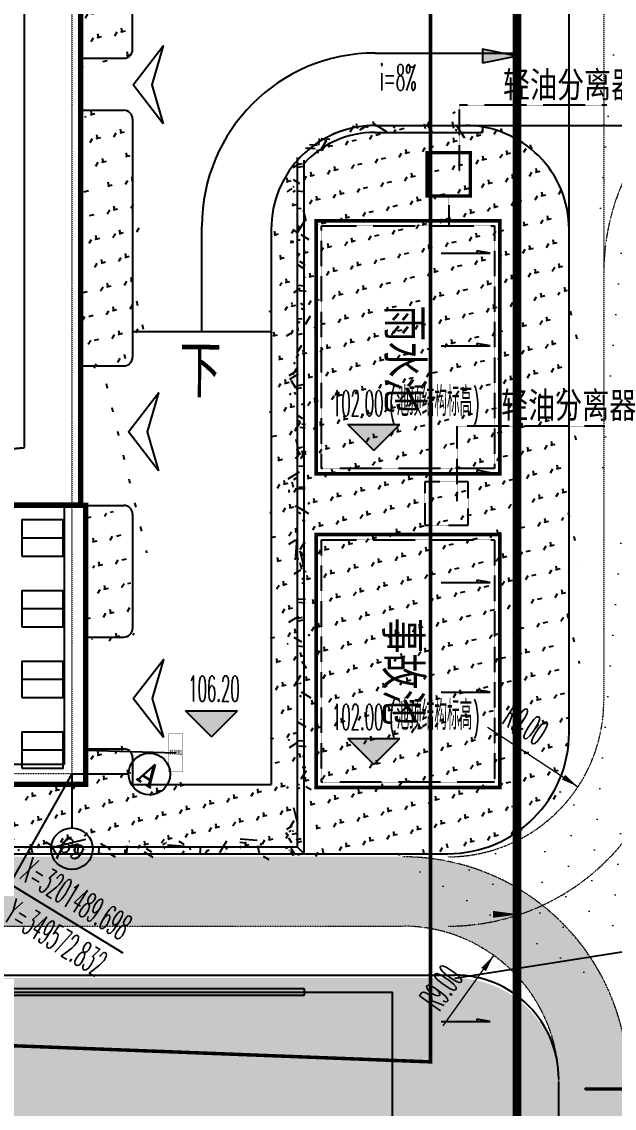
# Model space of a CAD drawing. Header units: metres. Extents: x -330863 to 383137, y -246038 to 314990.
# Drawn here: x 61404 to 95606, y -164537 to -101843 of the extents above; entities that cross this region are included whole.
import ezdxf
from ezdxf.enums import TextEntityAlignment as Align

# ---------------------------------------------------------------- set-up
doc = ezdxf.new("R2010")
doc.units = ezdxf.units.M
for name, pattern in [('CONTINOUS', [0]), ('DASH', [0.35, 0.25, -0.1]), ('DASHED', [1.524, 1.27, -0.254]), ('DOTE', [2.4200000000000004, 2, -0.2, 0.02, -0.2]), ('HIDDEN', [0.375, 0.25, -0.125]), ('X2', [10, 8, -2])]:
    doc.linetypes.add(name, pattern=pattern)
for name, color, linetype in [('-GRASS', 114, 'Continuous'), ('-其他', 7, 'Continuous'), ('-建筑轮廓线', 7, 'Continuous'), ('-总图道路', 7, 'Continuous'), ('-文字', 7, 'Continuous'), ('A-DIM_ELEV', 7, 'Continuous'), ('A-fence', 6, 'Continuous'), ('A-landscape', 41, 'Continuous'), ('A-PUB_TEXT', 7, 'Continuous'), ('AXIS', 7, 'Continuous'), ('AXIS_TEXT', 7, 'Continuous'), ('DIM_COOR', 7, 'Continuous'), ('DIM_SYMB', 7, 'Continuous'), ('GREEN', 85, 'Continuous'), ('MAP', 251, 'Continuous'), ('PUB_TEXT', 7, 'Continuous'), ('S_其它', 7, 'Continuous'), ('S市政接口', 7, 'Continuous'), ('农转用2000坐标', 6, 'Continuous'), ('单元区域外轮廓', 7, 'ByLayer'), ('屋脊线', 7, 'ByLayer'), ('并网柜', 7, 'ByLayer'), ('电缆通道', 7, 'ByLayer'), ('组件', 7, 'ByLayer'), ('阴影', 8, 'DASHED')]:
    doc.layers.add(name, color=color, linetype=linetype)
for name, color, linetype, lineweight in [('DOTE', 7, 'DOTE', 0), ('SiteLine', 1, 'Continuous', 0), ('X消防车道', 6, 'HIDDEN', 18)]:
    doc.layers.add(name, color=color, linetype=linetype, lineweight=lineweight)
doc.styles.add('_HZTXT', font='simplex.shx', dxfattribs={"width": 0.8, "bigfont": 'hztxt.shx'})
doc.styles.add('_TCH_AXIS', font='complex.shx', dxfattribs={"bigfont": 'gbcbig.shx'})
doc.styles.add('_TCH_DIM', font='SIMPLEX.shx', dxfattribs={"width": 0.6, "bigfont": 'GBCBIG.shx'})
doc.styles.add('Albedo', font='gbenor', dxfattribs={"bigfont": 'gbcbig'})
doc.linetypes.add('FENCELINE2', pattern='A,0.25,-0.1,[132,ltypeshp.shx,S=0.1,R=0,X=-0.1,Y=0],-0.1,1', length=1.45)
pattern_1 = [(58.51223735804372, (-1970228605.701966, -2547630754.377607), (-329.7068443729259, 1372.036813148465), [264.5806599999998, -1731.010149999995]), (13.51223735804375, (-1970228605.701966, -2547630754.377607), (-329.7070690958618, 1372.037748306913), [264.5806599999999, -1146.516149999998]), (103.5122373580437, (-1970228605.701966, -2547630754.377607), (-1372.037748306913, -329.7070690958618), [264.5806599999999, -1146.516149999998])]
pattern_2 = [(58.51216201923266, (-1970228605.701966, -2547630934.377606), (-329.7050402672918, 1372.037246682207), [264.5806600000001, -1731.010149999999]), (13.51216201923265, (-1970228605.701966, -2547630934.377606), (-329.7052649889981, 1372.038181840949), [264.58066, -1146.516149999998]), (103.5121620192325, (-1970228605.701966, -2547630934.377606), (-1372.038181840949, -329.7052649889981), [264.5806599999999, -1146.516149999997])]
pattern_3 = [(328.5121620192327, (-1970228605.701966, -2547630934.377606), (1506.050284478311, 939.1527315207007), [0, -1587.499999999999])]
pattern_4 = [(328.5122373580438, (-1970227838.225398, -2547631224.462406), (6187.806834028878, 1486.958837609646), [1349.999999999995, -3149.999999999999]), (328.5122373580438, (-1970225300.753297, -2547632250.978522), (6187.806834028878, 1486.958837609646), [1124.999999999998, -3374.999999999996]), (328.5122373580438, (-1970225375.101238, -2547631941.588179), (6187.806834028878, 1486.958837609646), [899.9999999999992, -3599.999999999995]), (328.5122373580438, (-1970225938.71009, -2547630277.115271), (6187.806834028878, 1486.958837609646), [674.9999999999995, -674.9999999999995, 899.9999999999992, -2249.999999999996]), (328.5122373580438, (-1970225821.188889, -2547630085.246129), (6187.806834028878, 1486.958837609646), [899.9999999999992, -224.9999999999999, 1124.999999999998, -2249.999999999996]), (328.5122373580438, (-1970227077.926365, -2547628260.078763), (6187.806834028878, 1486.958837609646), [1124.999999999998, -3374.999999999996]), (328.5122373580438, (-1970223314.891473, -2547630301.11242), (6187.806834028878, 1486.958837609646), [1124.999999999998, -3374.999999999996]), (58.51223735804372, (-1970228135.617166, -2547629986.901039), (-1486.958837609646, 6187.806834028878), [674.9999999999994, -3824.999999999996]), (58.51223735804372, (-1970225797.191742, -2547627461.427512), (-1486.958837609646, 6187.806834028878), [450, -4049.999999999996]), (58.51223735804372, (-1970227838.225398, -2547631224.462406), (-1486.958837609646, 6187.806834028878), [674.9999999999994, -3824.999999999996]), (58.51223735804372, (-1970225339.105517, -2547628005.860254), (-1486.958837609646, 6187.806834028878), [224.9999999999999, -4274.999999999994]), (58.51223735804372, (-1970226087.405974, -2547629658.334587), (-1486.958837609646, 6187.806834028878), [674.9999999999994, -3824.999999999996]), (58.51223735804372, (-1970226526.31609, -2547631236.46098), (-1486.958837609646, 6187.806834028878), [1124.999999999997, -3374.999999999995]), (58.51223735804372, (-1970224497.281007, -2547628785.335394), (-1486.958837609646, 6187.806834028878), [674.9999999999994, -3824.999999999996]), (58.51223735804372, (-1970225053.712323, -2547630555.330929), (-1486.958837609646, 6187.806834028878), [899.9999999999991, -3599.999999999995]), (58.51223735804372, (-1970224861.84318, -2547630672.852128), (-1486.958837609646, 6187.806834028878), [899.9999999999991, -3599.999999999995]), (58.51223735804372, (-1970225535.795697, -2547632634.716805), (-1486.958837609646, 6187.806834028878), [450, -4049.999999999996]), (58.51223735804372, (-1970224607.624672, -2547632411.67298), (-1486.958837609646, 6187.806834028878), [1124.999999999997, -3374.999999999995]), (13.51223735804375, (-1970227986.921282, -2547630605.681722), (2350.423994265529, 3837.382829380015), [1909.187999999995, -4454.772899999999]), (13.51223735804375, (-1970227485.661798, -2547630648.854981), (2350.423994265529, 3837.382829380015), [954.5939999999998, -5409.366899999998]), (13.51223735804375, (-1970224466.106323, -2547629595.98522), (2350.423994265529, 3837.382829380015), [1272.792149999999, -5091.168599999996]), (13.51223735804375, (-1970224348.585123, -2547629404.116078), (2350.423994265529, 3837.382829380015), [954.5939999999998, -5409.366899999998]), (103.5122373580437, (-1970225926.711516, -2547628965.205963), (-3837.382829380015, 2350.423994265529), [318.1994999999999, -6045.761399999998]), (103.5122373580437, (-1970227986.921282, -2547630605.681722), (-3837.382829380015, 2350.423994265529), [636.3944999999999, -5727.566399999997]), (103.5122373580437, (-1970226130.579231, -2547630159.594071), (-3837.382829380015, 2350.423994265529), [636.3944999999999, -5727.566399999997]), (103.5122373580437, (-1970224583.627523, -2547629787.854362), (-3837.382829380015, 2350.423994265529), [636.3944999999999, -5727.566399999997]), (103.5122373580437, (-1970222962.327873, -2547629725.504994), (-3837.382829380015, 2350.423994265529), [954.5939999999998, -5409.366899999998]), (103.5122373580437, (-1970223079.849072, -2547629917.374136), (-3837.382829380015, 2350.423994265529), [636.3944999999999, -5727.566399999997]), (103.5122373580437, (-1970223036.675815, -2547629416.114653), (-3837.382829380015, 2350.423994265529), [636.3944999999999, -5727.566399999997]), (103.5122373580437, (-1970226303.272264, -2547632164.632005), (-3837.382829380015, 2350.423994265529), [954.5939999999998, -5409.366899999998]), (355.0772885580437, (-1970223741.803014, -2547630567.329502), (3837.382818168541, -2350.42398528727), [503.0999999999999, -9559.205699999997]), (355.0772885580437, (-1970225288.754722, -2547630939.069212), (3837.382818168541, -2350.42398528727), [503.0999999999999, -9559.205699999997]), (355.0772885580437, (-1970225926.711516, -2547628965.205963), (3837.382818168541, -2350.42398528727), [1006.199999999997, -9056.105699999998]), (355.0772885580437, (-1970225147.236374, -2547628123.381453), (3837.382818168541, -2350.42398528727), [1006.199999999997, -9056.105699999998]), (355.0772885580437, (-1970225734.842374, -2547629082.727163), (3837.382818168541, -2350.42398528727), [1006.199999999997, -9056.105699999998]), (355.0772885580437, (-1970222962.327873, -2547629725.504994), (3837.382818168541, -2350.42398528727), [1006.199999999997, -9056.105699999998]), (355.0772885580437, (-1970227783.053566, -2547629411.293614), (3837.382818168541, -2350.42398528727), [1509.344999999999, -8552.9607]), (355.0772885580437, (-1970227665.532366, -2547629219.424472), (3837.382818168541, -2350.42398528727), [1509.344999999999, -8552.9607]), (355.0772885580437, (-1970226725.362767, -2547627684.471338), (3837.382818168541, -2350.42398528727), [1509.344999999999, -8552.9607]), (31.94718617804375, (-1970224924.192549, -2547629051.552479), (2351.338415779578, 3837.953054879803), [503.0999999999996, -9559.199999999992]), (31.94718617804375, (-1970223314.891473, -2547630301.11242), (2351.338415779578, 3837.953054879803), [503.0999999999996, -6036.599999999995, 1006.199999999996, -2515.499999999997]), (31.94718617804375, (-1970223933.672156, -2547630449.808303), (2350.423982255934, 3837.382824745177), [1006.199999999996, -9056.105699999995]), (31.94718617804375, (-1970226001.059457, -2547628655.81562), (2350.423982255934, 3837.382824745177), [1006.199999999996, -9056.105699999995]), (31.94718617804375, (-1970226192.928599, -2547628538.29442), (2350.423982255934, 3837.382824745177), [1006.199999999996, -9056.105699999995]), (31.94718617804375, (-1970224614.802207, -2547628977.204537), (2350.423982255934, 3837.382824745177), [1509.344999999998, -8552.960699999992]), (85.07728855804373, (-1970226161.753916, -2547629348.944246), (2350.423985287269, 3837.382818168541), [503.0999999999998, -9559.205699999997]), (85.07728855804373, (-1970223902.497472, -2547631260.458129), (2350.423985287269, 3837.382818168541), [503.0999999999998, -9559.205699999997]), (85.07728855804373, (-1970225375.101238, -2547631941.588179), (2350.423985287269, 3837.382818168541), [1006.199999999997, -9056.105699999996]), (85.07728855804373, (-1970225449.449179, -2547631632.197837), (2350.423985287269, 3837.382818168541), [1006.199999999997, -9056.105699999996]), (85.07728855804373, (-1970223420.414098, -2547629181.072252), (2350.423985287269, 3837.382818168541), [1006.199999999997, -9056.105699999996]), (85.07728855804373, (-1970227665.532366, -2547629219.424472), (2350.423985287269, 3837.382818168541), [1006.199999999997, -9056.105699999996]), (85.07728855804373, (-1970226687.010548, -2547631929.589606), (2350.423985287269, 3837.382818168541), [1509.344999999996, -8552.960699999998]), (121.9471861780437, (-1970223933.672156, -2547630449.808303), (-3837.382824745177, 2350.423982255937), [1006.199999999997, -9056.105699999998]), (121.9471861780437, (-1970223859.324214, -2547630759.198645), (-3837.382824745177, 2350.423982255937), [1006.199999999997, -9056.105699999998]), (121.9471861780437, (-1970227912.57334, -2547630915.072064), (-3837.382824745177, 2350.423982255937), [503.0999999999998, -9559.205699999997]), (121.9471861780437, (-1970225821.188889, -2547630085.246129), (-3837.382824745177, 2350.423982255937), [503.0999999999998, -9559.205699999997]), (121.9471861780437, (-1970224348.585123, -2547629404.116078), (-3837.382824745177, 2350.423982255937), [503.0999999999998, -9559.205699999997])]

# ---------------------------------------------------------------- blocks, each defined once
blk = doc.blocks.new('*U0')
at = {"layer": '单元区域外轮廓', "color": 2}
for points in [[(-82799.9985204637, -129651.2471556664, 10100), (65100.00312753022, -129651.2471556664, 10100), (65100.00312753022, -145848.7498986721, 10100), (-82799.9985204637, -145848.7498986721, 10100)], [(-82799.9985204637, -129651.2471556664, 10700), (65100.00312753022, -129651.2471556664, 10700), (65100.00312753022, -145848.7498986721, 10700), (-82799.9985204637, -145848.7498986721, 10700)]]:
    blk.add_polyline3d(points, close=True, dxfattribs=at)
at = {"flags": 1}
for tag in ['ground_elevation', 'unit_id', 'unit_name', 'parapet_height', 'is_enable_parapet']:
    blk.add_attdef(tag, (0, 0), '', height=2.5, dxfattribs=at)
blk = doc.blocks.new('*U5')
at = {"layer": '单元区域外轮廓', "color": 2}
for points in [[(-88499.99999806286, 145848.7498998642, 10100), (88500.00000193714, 145848.7498962879, 10100), (88499.99999828637, -93851.25008583067, 10100), (64899.99999828637, -93851.25008583067, 10100), (64900.60513652861, -129651.2534892559, 10100), (-82500.00165008008, -129651.2389415502, 10100), (-82500.00164881349, -112951.2501013279, 10100), (-88500.00000186266, -112951.2501013279, 10100), (-88499.99999806286, 145848.7498998642, 10100)], [(-88499.99999806286, 145848.7498998642, 10600), (88500.00000193714, 145848.7498962879, 10600), (88499.99999828637, -93851.25008583067, 10600), (64899.99999828637, -93851.25008583067, 10600), (64900.60513652861, -129651.2534892559, 10600), (-82500.00165008008, -129651.2389415502, 10600), (-82500.00164881349, -112951.2501013279, 10600), (-88500.00000186266, -112951.2501013279, 10600), (-88499.99999806286, 145848.7498998642, 10600)]]:
    blk.add_polyline3d(points, close=True, dxfattribs=at)
at = {"flags": 1}
for tag in ['ground_elevation', 'unit_id', 'unit_name', 'parapet_height', 'is_enable_parapet']:
    blk.add_attdef(tag, (0, 0), '', height=2.5, dxfattribs=at)
blk = doc.blocks.new('*U6')
at = {"layer": '屋脊线', "color": 30}
for p, q in [((64900.60513652861, -129651.2534892559, 8900.180561333003), (64899.99999828637, -93851.25008583067, 8900)), ((41004.48789536953, -129651.2511312961, 10100), (64900.60513652861, -129651.2534892559, 8900.180561333003))]:
    blk.add_line(p, q, dxfattribs=at)
at = {"flags": 1}
for tag in ['unit_id', 'unit_name']:
    blk.add_attdef(tag, (0, 0), '', height=2.5, dxfattribs=at)
blk = doc.blocks.new('*U360', base_point=(40, 110))
at = {"layer": '并网柜', "const_width": 2.5}
blk.add_lwpolyline([(0, 0), (80, 0), (80, 220), (0, 220)], close=True, dxfattribs=at)
at = {"style": 'Albedo'}
blk.add_text('并网柜', height=25, dxfattribs=at).set_placement((40, 110), align=Align.MIDDLE_CENTER)
blk = doc.blocks.new('*U1')
at = {"color": 0}
blk.add_polyline3d([(0, 0, 0), (238.4, 0, 0), (238.4, 102.9903112381355, 37.48540770849329), (0, 102.9903112381355, 37.48540770849329)], close=True, dxfattribs=at)
at = {"flags": 1}
for tag in ['voco', 'vmpo', 'mounting-hole-spacing1', 'mounting-hole-spacing2', 'module-material', 'theme', 'silicon-material', 'userid', 'company-name', 'note', 'name', 'panel-width', 'panel-height', 'panel-length', 'pmax', 'id', 'impo', 'isco']:
    blk.add_attdef(tag, (0, 0), '', height=2.5, dxfattribs=at)
blk = doc.blocks.new('A$C163D69A9')
at = {"layer": 'S市政接口', "linetype": 'DASH', "ltscale": 0.005}
for p, q in [((230.3606244773837, 99.77867835341021), (223.1092130519682, 95.337124700658)), ((225.1231987383799, 92.04903230024502), (223.1092130518518, 95.337124700658)), ((239.9285232466645, 83.92764610610901), (232.6683900345815, 79.48075028089806)), ((234.9323519764002, 75.7845392776653), (232.6683900345233, 79.48075028089806))]:
    blk.add_line(p, q, dxfattribs=at)
at = {"layer": 'S市政接口', "linetype": 'DASH', "ltscale": 0.005, "const_width": 0.2}
blk.add_lwpolyline([(226.3767322268104, 91.20258273091171), (225.07094328932, 93.33446341473608), (222.939060677425, 92.02866645390169), (224.2448465682683, 89.8967907447368), (226.3767322275089, 91.20258272998034)], dxfattribs=at)
for points in [[(228.3180407715845, 90.70828605117276), (228.5738660882344, 90.86498132068665), (236.1997025421588, 78.41481592459604), (227.1605413642246, 72.87824973184615), (219.5347049097181, 85.3284151274711)], [(237.7719886989216, 75.27349196001887), (238.0278140155133, 75.43018722953275), (245.6536504694377, 62.98002183344214), (236.6144892915035, 57.44345564069225), (228.988652836997, 69.89362103585154)]]:
    blk.add_lwpolyline(points, close=True, dxfattribs=at)
at = {"layer": 'S市政接口', "linetype": 'DASH', "ltscale": 0.005}
for points in [[(228.4747360414476, 90.45246073463932), (235.7871819561115, 78.51394597161561), (227.2596714109532, 73.29077031789346), (219.9472254957071, 85.22928508045152)], [(237.9286839687265, 75.01766664348544), (245.2411298833904, 63.07915188046172), (236.7136193382321, 57.85597622673957), (229.4011734229862, 69.79449098929761)]]:
    blk.add_lwpolyline(points, close=True, dxfattribs=at)
for points in [[(225.3107893979176, 90.54968673735857), (226.2172686514095, 89.06974198622629)], [(236.1858854647726, 74.93808970786631), (234.8800965273404, 77.06997039169073), (232.7482139154454, 75.76417343085632), (234.0539998062886, 73.63229772169144), (236.1858854655293, 74.93808970693499)]]:
    blk.add_lwpolyline(points, dxfattribs=at)
at = {"layer": 'S市政接口', "width": 0.8}
for p in [(227.9354003690532, 99.72710438305513), (237.5041268583154, 83.8997000819072)]:
    blk.add_text('轻油分离器', height=1.5, rotation=31.48783799715286, dxfattribs=at).set_placement(p, align=Align.MIDDLE)
for s, p in [('雨水池', (225.6206797787454, 83.33891512826084, -3.445151650393928)), ('事故池', (234.9291134765954, 67.91865946119651, -3.445151650393928))]:
    blk.add_text(s, height=2, rotation=301.487837993977, dxfattribs=at).set_placement(p)
at = {"layer": 'S市政接口', "linetype": 'DASH', "ltscale": 0.005, "flags": 1}
for tag, p in [('UNIT', (-40.65508795378264, 255.7747606793419)), ('SPEC', (-40.65493125846842, 255.7745048538782)), ('WHAT', (-40.65477456321239, 255.7742490284145))]:
    blk.add_attdef(tag, p, '', height=0.0003, rotation=31.48782742150578, dxfattribs=at)

msp = doc.modelspace()

# ---------------------------------------------------------------- hatches: boundary and pattern name
at = {"layer": '-GRASS'}
h = msp.add_hatch(dxfattribs=at)
h.set_pattern_fill('GRASS', color=256, scale=500, angle=-31.48783798076735)
h.set_pattern_definition(pattern_2)
h.paths.add_polyline_path([(67800.00147962943, -130428.7499024719, 0.4142135624054597), (67300.0014794548, -129928.7499024719), (65100.00147955958, -129928.7499024719), (65100.00147955958, -137528.7189859152), (67300.00147933837, -137528.7189859152, 0.414213562377406), (67800.00147933839, -137028.7189863808)])
h.paths.add_polyline_path([(64800.00147986226, -121878.7499059178), (67300.00148003688, -121878.7499040551, 0.4142215948885977), (67800.00147962943, -121378.7361889332), (67800.00147974584, -107628.5467844642, 0.4142066711961374), (67300.00147962943, -107128.558548931), (64800.0014801533, -107128.5585507937)])
h.paths.add_polyline_path([(71500.00148016494, -99828.74986931682, 0.4142215950678219), (72000.00148016494, -99328.73615652321), (72000.00148045598, -94028.74988393858), (64800.00148032791, -94028.74988393858), (64800.0014801533, -104128.5585512593), (67300.0014801533, -104128.558548931, 0.414221594780961), (67800.00147997867, -103628.5448356718), (67800.00148003688, -99828.74986931682)])
h.paths.add_polyline_path([(77250.00148028135, -99328.76358117908, 0.4142055296727235), (77750.00147981569, -99828.74986931682), (80550.00147997867, -99828.74986931682, 0.414221595197401), (81050.00148003687, -99328.73615652321), (81050.00147986226, -94028.74988393858), (77250.00148004852, -94028.74988393858)])
h = msp.add_hatch(dxfattribs=at)
h.set_pattern_fill('GRASS', color=256, scale=500, angle=-31.48783798076735)
h.set_pattern_definition(pattern_2)
edge = h.paths.add_edge_path()
edge.add_arc((86400.0014793151, -163028.749903962), 6000.000000465661, 58.51216202256773, 89.99999999913194)
edge.add_line((86400.0014793151, -157028.749903962), (84999.98988135718, -157028.749903962))
edge.add_line((84999.98988135718, -157028.749903962), (84999.9954721448, -161859.3995187618))
edge.add_line((84999.99547226122, -161859.3995187618), (82800.00147962943, -161774.379962422))
edge.add_line((82800.00147933837, -161774.379962422), (82800.00147893094, -166428.7499057315))
edge.add_line((82800.00147893094, -166428.7499057315), (90000.00076054363, -166428.7499089911))
edge.add_line((90000.00076054363, -166428.7499089911), (89533.90687122243, -157912.2435756214))
edge = h.paths.add_edge_path()
edge.add_arc((86400.00147751067, -163028.7499044277), 6000.000001762388, 1.17934904e-08, 58.51216201145086)
edge.add_line((89533.90687122243, -157912.2435756214), (90000.00076054363, -166428.7499089911))
edge.add_line((90000.00076054363, -166428.7499089911), (92400.00147925688, -166428.7499089911))
edge.add_line((92400.00147925688, -166428.7499089911), (92400.00147925688, -163028.749902565))
h.paths.add_polyline_path([(82800.00147933837, -161774.379962422), (82800.00147974584, -157828.7498306669), (77700.0014803512, -157828.7498306669), (77700.00147994375, -158028.7498308532), (-14123.1565820612, -158028.7498308532)], flags=17)
h.paths.add_polyline_path([(84999.98988135718, -157028.749903962), (-39999.48386178352, -157028.749901168), (-24473.68822444463, -157628.7498309463), (77700.0014803512, -157628.749831412), (77700.0014803512, -157828.7498306669), (82800.00147974584, -157828.7498306669), (82800.00147933837, -161774.379962422), (84999.99547226122, -161859.3995187618)])
h.paths.add_polyline_path([(90000.00148703344, -167056.3588061556), (90000.00076071826, -166428.7499089911), (82800.00147893094, -166428.7499057315), (82800.00147933837, -161774.379962422), (-14123.1565820612, -158028.7498308532), (-92948.86249385076, -158028.7498289905), (-92775.77438176145, -159992.9235315136)])
at = {"layer": '-其他', "linetype": 'CONTINOUS'}
h = msp.add_hatch(color=256, dxfattribs=at)
h.dxf.hatch_style = 1
h.paths.add_polyline_path([(90000.03836502088, -103828.7498958595), (88003.68418754311, -104225.3832088969), (88003.68418754311, -103432.1165837534)])
at = {"layer": 'A-DIM_ELEV', "linetype": 'Continuous'}
for points in [[(81719.39192462247, -126592.2446458787), (80219.39192462245, -125092.2446463443), (83219.39192456426, -125092.2446463443)], [(72365.51395146176, -143097.0310636982), (70865.51395157818, -141597.0310636982), (73865.51395134535, -141597.0310636982)], [(81719.39191752112, -144692.2446478344), (80219.39191752113, -143192.2446478344), (83219.39191746293, -143192.2446478344)]]:
    msp.add_hatch(color=256, dxfattribs=at).paths.add_polyline_path(points)
at = {"layer": 'A-landscape', "linetype": 'Continuous'}
h = msp.add_hatch(dxfattribs=at)
h.set_pattern_fill('毛石砌体', color=256, scale=299.9999999999999, angle=-31.48776264195623, style=0)
h.set_pattern_definition(pattern_4)
h.paths.add_polyline_path([(88000.0014799321, -108048.74989653), (88000.00148004854, -107648.7498961575), (81800.0014800369, -107648.7498961575, 0.2152504370203009), (77300.00148003688, -109680.1229294576), (77300.00147933837, -149448.7499038875), (77700.00147976913, -149848.7499037944), (77700.00148064224, -109834.3036713265, -0.2083023008858543), (81800.00148032792, -108048.74989653)])
h = msp.add_hatch(dxfattribs=at)
h.set_pattern_fill('毛石砌体', color=256, scale=299.9999999999999, angle=-31.48776264195623, style=0)
h.set_pattern_definition(pattern_4)
h.paths.add_polyline_path([(77700.00147976913, -149848.7499037944), (77300.00147910556, -149448.7499038875), (43025.00147954793, -149448.7499015592), (43025.00147978077, -149848.7499005347)])
h = msp.add_hatch(dxfattribs=at)
h.set_pattern_fill('毛石砌体', color=256, scale=299.9999999999999, angle=-31.48776264195623, style=0)
h.set_pattern_definition([(328.5122373580438, (-1970227838.225398, -2547631204.462406), (6187.806834028878, 1486.958837609646), [1349.999999999995, -3149.999999999999]), (328.5122373580438, (-1970225300.753297, -2547632230.978521), (6187.806834028878, 1486.958837609646), [1124.999999999998, -3374.999999999996]), (328.5122373580438, (-1970225375.101238, -2547631921.588179), (6187.806834028878, 1486.958837609646), [899.9999999999992, -3599.999999999995]), (328.5122373580438, (-1970225938.71009, -2547630257.115272), (6187.806834028878, 1486.958837609646), [674.9999999999995, -674.9999999999995, 899.9999999999992, -2249.999999999996]), (328.5122373580438, (-1970225821.188889, -2547630065.24613), (6187.806834028878, 1486.958837609646), [899.9999999999992, -224.9999999999999, 1124.999999999998, -2249.999999999996]), (328.5122373580438, (-1970227077.926365, -2547628240.078763), (6187.806834028878, 1486.958837609646), [1124.999999999998, -3374.999999999996]), (328.5122373580438, (-1970223314.891472, -2547630281.112419), (6187.806834028878, 1486.958837609646), [1124.999999999998, -3374.999999999996]), (58.51223735804372, (-1970228135.617166, -2547629966.901039), (-1486.958837609646, 6187.806834028878), [674.9999999999994, -3824.999999999996]), (58.51223735804372, (-1970225797.191741, -2547627441.427512), (-1486.958837609646, 6187.806834028878), [450, -4049.999999999996]), (58.51223735804372, (-1970227838.225398, -2547631204.462406), (-1486.958837609646, 6187.806834028878), [674.9999999999994, -3824.999999999996]), (58.51223735804372, (-1970225339.105515, -2547627985.860254), (-1486.958837609646, 6187.806834028878), [224.9999999999999, -4274.999999999994]), (58.51223735804372, (-1970226087.405974, -2547629638.334588), (-1486.958837609646, 6187.806834028878), [674.9999999999994, -3824.999999999996]), (58.51223735804372, (-1970226526.31609, -2547631216.460981), (-1486.958837609646, 6187.806834028878), [1124.999999999997, -3374.999999999995]), (58.51223735804372, (-1970224497.281008, -2547628765.335396), (-1486.958837609646, 6187.806834028878), [674.9999999999994, -3824.999999999996]), (58.51223735804372, (-1970225053.712323, -2547630535.330928), (-1486.958837609646, 6187.806834028878), [899.9999999999991, -3599.999999999995]), (58.51223735804372, (-1970224861.84318, -2547630652.852128), (-1486.958837609646, 6187.806834028878), [899.9999999999991, -3599.999999999995]), (58.51223735804372, (-1970225535.795697, -2547632614.716805), (-1486.958837609646, 6187.806834028878), [450, -4049.999999999996]), (58.51223735804372, (-1970224607.624671, -2547632391.672979), (-1486.958837609646, 6187.806834028878), [1124.999999999997, -3374.999999999995]), (13.51223735804375, (-1970227986.921282, -2547630585.681722), (2350.423994265529, 3837.382829380015), [1909.187999999995, -4454.772899999999]), (13.51223735804375, (-1970227485.661798, -2547630628.85498), (2350.423994265529, 3837.382829380015), [954.5939999999998, -5409.366899999998]), (13.51223735804375, (-1970224466.106323, -2547629575.98522), (2350.423994265529, 3837.382829380015), [1272.792149999999, -5091.168599999996]), (13.51223735804375, (-1970224348.585123, -2547629384.116078), (2350.423994265529, 3837.382829380015), [954.5939999999998, -5409.366899999998]), (103.5122373580437, (-1970225926.711516, -2547628945.205962), (-3837.382829380015, 2350.423994265529), [318.1994999999999, -6045.761399999998]), (103.5122373580437, (-1970227986.921282, -2547630585.681722), (-3837.382829380015, 2350.423994265529), [636.3944999999999, -5727.566399999997]), (103.5122373580437, (-1970226130.579232, -2547630139.594071), (-3837.382829380015, 2350.423994265529), [636.3944999999999, -5727.566399999997]), (103.5122373580437, (-1970224583.627523, -2547629767.854362), (-3837.382829380015, 2350.423994265529), [636.3944999999999, -5727.566399999997]), (103.5122373580437, (-1970222962.327873, -2547629705.504994), (-3837.382829380015, 2350.423994265529), [954.5939999999998, -5409.366899999998]), (103.5122373580437, (-1970223079.849072, -2547629897.374136), (-3837.382829380015, 2350.423994265529), [636.3944999999999, -5727.566399999997]), (103.5122373580437, (-1970223036.675815, -2547629396.114653), (-3837.382829380015, 2350.423994265529), [636.3944999999999, -5727.566399999997]), (103.5122373580437, (-1970226303.272264, -2547632144.632006), (-3837.382829380015, 2350.423994265529), [954.5939999999998, -5409.366899999998]), (355.0772885580437, (-1970223741.803014, -2547630547.329502), (3837.382818168541, -2350.42398528727), [503.0999999999999, -9559.205699999997]), (355.0772885580437, (-1970225288.754722, -2547630919.069213), (3837.382818168541, -2350.42398528727), [503.0999999999999, -9559.205699999997]), (355.0772885580437, (-1970225926.711516, -2547628945.205962), (3837.382818168541, -2350.42398528727), [1006.199999999997, -9056.105699999998]), (355.0772885580437, (-1970225147.236374, -2547628103.381453), (3837.382818168541, -2350.42398528727), [1006.199999999997, -9056.105699999998]), (355.0772885580437, (-1970225734.842374, -2547629062.727162), (3837.382818168541, -2350.42398528727), [1006.199999999997, -9056.105699999998]), (355.0772885580437, (-1970222962.327873, -2547629705.504994), (3837.382818168541, -2350.42398528727), [1006.199999999997, -9056.105699999998]), (355.0772885580437, (-1970227783.053566, -2547629391.293614), (3837.382818168541, -2350.42398528727), [1509.344999999999, -8552.9607]), (355.0772885580437, (-1970227665.532366, -2547629199.424472), (3837.382818168541, -2350.42398528727), [1509.344999999999, -8552.9607]), (355.0772885580437, (-1970226725.362767, -2547627664.471337), (3837.382818168541, -2350.42398528727), [1509.344999999999, -8552.9607]), (31.94718617804375, (-1970224924.192549, -2547629031.552479), (2351.338415779578, 3837.953054879803), [503.0999999999996, -9559.199999999992]), (31.94718617804375, (-1970223314.891472, -2547630281.112419), (2351.338415779578, 3837.953054879803), [503.0999999999996, -6036.599999999995, 1006.199999999996, -2515.499999999997]), (31.94718617804375, (-1970223933.672156, -2547630429.808304), (2350.423982255934, 3837.382824745177), [1006.199999999996, -9056.105699999995]), (31.94718617804375, (-1970226001.059458, -2547628635.815621), (2350.423982255934, 3837.382824745177), [1006.199999999996, -9056.105699999995]), (31.94718617804375, (-1970226192.928599, -2547628518.29442), (2350.423982255934, 3837.382824745177), [1006.199999999996, -9056.105699999995]), (31.94718617804375, (-1970224614.802207, -2547628957.204536), (2350.423982255934, 3837.382824745177), [1509.344999999998, -8552.960699999992]), (85.07728855804373, (-1970226161.753916, -2547629328.944246), (2350.423985287269, 3837.382818168541), [503.0999999999998, -9559.205699999997]), (85.07728855804373, (-1970223902.497472, -2547631240.458128), (2350.423985287269, 3837.382818168541), [503.0999999999998, -9559.205699999997]), (85.07728855804373, (-1970225375.101238, -2547631921.588179), (2350.423985287269, 3837.382818168541), [1006.199999999997, -9056.105699999996]), (85.07728855804373, (-1970225449.449179, -2547631612.197838), (2350.423985287269, 3837.382818168541), [1006.199999999997, -9056.105699999996]), (85.07728855804373, (-1970223420.414098, -2547629161.072252), (2350.423985287269, 3837.382818168541), [1006.199999999997, -9056.105699999996]), (85.07728855804373, (-1970227665.532366, -2547629199.424472), (2350.423985287269, 3837.382818168541), [1006.199999999997, -9056.105699999996]), (85.07728855804373, (-1970226687.010547, -2547631909.589604), (2350.423985287269, 3837.382818168541), [1509.344999999996, -8552.960699999998]), (121.9471861780437, (-1970223933.672156, -2547630429.808304), (-3837.382824745177, 2350.423982255937), [1006.199999999997, -9056.105699999998]), (121.9471861780437, (-1970223859.324214, -2547630739.198645), (-3837.382824745177, 2350.423982255937), [1006.199999999997, -9056.105699999998]), (121.9471861780437, (-1970227912.57334, -2547630895.072064), (-3837.382824745177, 2350.423982255937), [503.0999999999998, -9559.205699999997]), (121.9471861780437, (-1970225821.188889, -2547630065.24613), (-3837.382824745177, 2350.423982255937), [503.0999999999998, -9559.205699999997]), (121.9471861780437, (-1970224348.585123, -2547629384.116078), (-3837.382824745177, 2350.423982255937), [503.0999999999998, -9559.205699999997])])
h.paths.add_polyline_path([(-92783.33648596657, -157628.7498309463), (-92950.40961703984, -157811.1933440156), (-92931.23797216453, -158028.7498289905), (77700.00148011837, -158028.7498308532), (77700.0014803512, -157628.749831412)])
at = {"layer": 'GREEN', "linetype": 'Continuous'}
h = msp.add_hatch(dxfattribs=at)
h.set_pattern_fill('GRASS', color=256, scale=500, angle=-31.48776264195623, style=0)
h.set_pattern_definition(pattern_1)
h.paths.add_polyline_path([(89999.93386864895, -108452.5584115833, 0.0892704319469387), (88000.00148004854, -107732.6700858026), (88000.0014799321, -108048.74989653), (81800.00148032792, -108048.74989653, 0.2083023008858543), (77700.00148064224, -109834.3036713265), (77700.00147976913, -149848.7499037944), (86999.96556592172, -149848.7499037944, 0.1316532456393497), (89999.9808490416, -149044.8935025558)])
h.paths.add_polyline_path([(89999.93386864895, -108452.5584115833), (89999.9808490416, -149044.8935025558, 0.2679484043317326), (92999.96556621278, -143848.7499037944), (93000.00147964107, -113648.7570040114, 0.2679529975630834)])
h = msp.add_hatch(dxfattribs=at)
h.set_pattern_fill('GRASS', color=256, scale=500, angle=-31.48776264195623, style=0)
h.set_pattern_definition(pattern_1)
h.paths.add_polyline_path([(67800.00147910556, -145848.7499023974), (67800.00147904735, -144298.749900721, 0.4142135623415382), (67300.00147922197, -143798.7498988584), (65100.00147944316, -143798.7498988584), (65100.00147932674, -145848.7499023974), (43475.00147932675, -145848.7499023974), (43475.00147891929, -149448.7499015592), (77300.00147922197, -149448.7499038875), (77300.00148003688, -109680.1229024492, 0.1826779823105794), (75800.00148003688, -113648.8002346083), (75800.00147922197, -145848.7499023974)])
at = {"layer": 'X消防车道'}
h = msp.add_hatch(dxfattribs=at)
h.set_pattern_fill('DOTS', color=8, scale=1000, angle=-31.48783798076735)
h.set_pattern_definition(pattern_3)
h.paths.add_polyline_path([(-93210.31932864338, -143669.9816289544, 0.388696347810305), (-80260.50890044775, -155528.7499007024), (-29868.25021682074, -155528.749902565, 0.0729934230257984), (-27282.11924788542, -155149.1864708438), (-24812.54212517292, -154408.3133338205, -0.0729934230209538), (-22226.41115623759, -154028.7499007024), (83399.93261551949, -154028.749902565, -0.414215405250258), (92399.99996935017, -163028.7391755916), (92400.01187910326, -173021.7107695714), (96400.0120633305, -173176.2576506659), (96399.99996935017, -163028.7344095483, 0.4142203272388091), (83399.6842201473, -150028.7499058246), (-22813.48650954664, -150028.749903962, 0.0729934230411844), (-25399.61747935508, -150408.3133356832), (-27869.19458594406, -151149.1864689812, -0.0729934230362219), (-30455.32555586891, -151528.7499007024), (-80260.50890015671, -151528.7499007024, -0.3886976849728412), (-89225.76594498008, -143318.7917464599), (-114666.7633144511, 145381.2082974985, -0.4401982675162612), (-105701.5062695695, 155171.2501437217), (85999.68118983321, 155171.2501404621, -0.414210992521494), (94999.68118930935, 146171.3291063718, -0.1414481113697162), (96999.68118965859, 153099.4533711858, 0.2576703992202549), (85999.5199388382, 159171.2501390651), (-105701.6028190823, 159171.2501441874, 0.4401960510058327), (-118651.3220010651, 145030.0785886869)])
h = msp.add_hatch(dxfattribs=at)
h.set_pattern_fill('DOTS', color=8, scale=1000, angle=-31.48783798076735)
h.set_pattern_definition(pattern_3)
h.paths.add_polyline_path([(94999.96785966096, -94328.76540471968, 0.2576670919956277), (101071.7777245174, -105328.7581584861, -0.1414496603239183), (107999.9785736803, -103328.749910639, -0.4142135619288426), (98999.96785965814, -94328.76063855557), (98999.68118896143, 146171.384773942, 0.1414470194124305), (96999.68118983672, 153099.453370455, 0.1414526490778906), (94999.68119002762, 146171.0977739098)])
h.paths.add_polyline_path([(107999.6811893942, 159171.2501390651), (85999.52387274877, 159171.2501395101, -0.2576703185541217), (96999.68118983672, 153099.453370455, -0.2576670923394895)])
h = msp.add_hatch(dxfattribs=at)
h.set_pattern_fill('DOTS', color=8, scale=1000, angle=-31.48783798076735)
h.set_pattern_definition(pattern_3)
h.paths.add_polyline_path([(94999.96785966096, -94328.76540471968), (94999.9940661001, -116329.4021767327, -0.2576801514051906), (101071.7777245174, -105328.7581584861, -0.2576670919956278)])
h = msp.add_hatch(dxfattribs=at)
h.set_pattern_fill('DOTS', color=8, scale=1000, angle=-31.48783798076735)
h.set_pattern_definition(pattern_3)
h.paths.add_polyline_path([(98534.38422142295, -144476.9089788385, -0.2207484076320805), (91458.1223316514, -152827.442927584, -0.2294638607366327), (96399.99996964121, -163028.7344095483), (96399.98924383197, -154028.7499007024)])
h.paths.add_polyline_path([(99000.02348714275, -141028.7344137393), (98999.9940498406, -116328.7606377341, -0.4142135627720016), (107999.9833355564, -107328.7499107607, -0.1414496603186405), (101071.7777248379, -105328.758159019, 0.257667092739482), (94999.9940498406, -116328.7654047087), (95000.02348708455, -141028.7391807139, -0.4142139114512186), (86000.02348708455, -150028.7499058246), (83399.68300005654, -150028.7499058246, -0.1687199031055595), (91458.1223316514, -152827.442927584, 0.2923006995860707)])
edge = h.paths.add_edge_path()
edge.add_line((111441.9339066395, -107328.7499107607), (111441.9339069305, -103328.7499107607))
edge.add_line((111441.9339069305, -103328.7499107607), (107999.9940505391, -103328.7499107607))
edge.add_arc((107999.9940512376, -116328.749914486), 13000.00000300445, 90.00000000356187, 122.204295707943)
edge.add_arc((107999.9678587215, -94328.7499140203), 12999.99999692859, 237.7958407026777, 269.9999999991868)
edge.add_line((107999.9678585469, -107328.7499107607), (111441.9339066395, -107328.7499107607))

# ---------------------------------------------------------------- linework, layer by layer
at = {"layer": '-其他', "linetype": 'CONTINOUS'}
for p, q in [((81800.00148032792, -103648.7498961575, 10100), (90000.0383651373, -103648.7498961575, 10100)), ((90000.03836502088, -103828.7498958595, 10100), (88003.68418725207, -104225.3832088969, 10100)), ((71800.00147974584, -119740.7499023899, 10100), (71800.00147997867, -113648.7498956919, 10100))]:
    msp.add_line(p, q, dxfattribs=at)
at = {"layer": '-其他', "linetype": 'CONTINOUS', "elevation": 10100}
msp.add_lwpolyline([(90000.0383651373, -103828.7498958595), (88003.68418754311, -103432.1165837534), (88003.68418754311, -104225.3832088969)], dxfattribs=at)
at = {"layer": '-其他', "linetype": 'CONTINOUS'}
msp.add_arc((81800.0014800369, -113648.7498975545, 10100), 9999.99999978536, 90.00000000333505, 180, dxfattribs=at)
at = {"layer": '-建筑轮廓线', "const_width": 300, "elevation": 10100}
msp.add_lwpolyline([(88500.00148354098, 145851.2500959262), (-88499.99851645902, 145851.2500991858), (-88499.99852024252, -112948.7499006279), (-82499.99852018431, -112948.7499006279), (-82499.99852035893, -129748.7499009073), (-82799.99852034729, -129748.7499009073), (-82799.9985204637, -145848.7499005347), (65100.00147932674, -145848.7499023974), (65100.00147955958, -129748.7499027699), (64800.00147962942, -129748.7499027699), (64800.00148032791, -93848.74988470227), (88500.00148004852, -93848.74988563359)], close=True, dxfattribs=at)
msp.add_lwpolyline([(65100.00147955958, -129748.7499027699), (-82499.99852018431, -129748.7499009073)], dxfattribs=at)
at = {"layer": '-总图道路'}
for p, q in [((67800.00147974584, -103448.5585496947, 10100), (67800.00147997867, -99648.74986961484, 10100)), ((64800.0014801533, -103948.5585515573, 10100), (67300.00147974586, -103948.5585496947, 10100)), ((64800.0014801533, -106948.558550626, 10100), (67300.00148003688, -106948.5585487634, 10100)), ((67800.00147974584, -107448.5585487634, 10100), (67800.00147962943, -121198.7499038875, 10100)), ((81800.00147974586, -107828.7498688511, 10100), (87000.00147975748, -107828.7498688511, 10100)), ((75800.00148003688, -113648.7498696148, 10100), (75800.00147922197, -145848.7499023974, 10100)), ((64800.00147962942, -121698.7499038875, 10100), (67300.00147962943, -121698.7499038875, 10100)), ((65100.00147926854, -129748.7499027699, 10100), (67300.00147962943, -129748.7499027699, 10100)), ((67800.00147933839, -130248.7499037012, 10100), (67800.00147910556, -136848.7189857475, 10100)), ((65100.00147955958, -137348.7189857475, 10100), (67300.00147933837, -137348.7189857475, 10100)), ((65100.00147944316, -143798.7498988584, 10100), (67300.00147922197, -143798.749900721, 10100)), ((67800.00147904735, -144298.749900721, 10100), (67800.00147910556, -145848.7499023974, 10100)), ((67800.00147910556, -145848.7499023974, 10100), (75800.00147922197, -145848.7499023974, 10100)), ((-92048.97187807132, -156848.7499005347, 10100), (86400.0014793151, -156848.7499037944, 10100)), ((92400.00147925688, -166795.4526988976, 10100.00000000004), (92400.00147925688, -163028.749902565, 10100.00000000021))]:
    msp.add_line(p, q, dxfattribs=at)
at = {"layer": '-总图道路', "linetype": 'Continuous'}
msp.add_line((88000.00148028135, -107828.7498958595, 10100), (107000.0015189312, -107828.7498977221, 10100), dxfattribs=at)
at = {"layer": '-总图道路', "elevation": 10100}
msp.add_lwpolyline([(43025.00147890765, -149848.7499023974), (86000.00147195766, -149848.7498958781, 0.4142135623365073), (93000.00147213228, -142848.7498977408), (93000.00147981569, -113648.7509755604)], format="xyb", dxfattribs=at)
at = {"layer": '-总图道路'}
for centre, radius, start, end in [((67300.00148003688, -103448.5585496947, 10100), 500, 269.9999979756226, 359.9999894345511), ((67300.00147974586, -107448.5585487634, 10100), 500, 359.9999894345511, 89.99999797562265), ((81800.00147974586, -113828.7498693168, 10100), 6000, 89.99999797562265, 179.9999894345511), ((87000.00147975748, -113828.7498693168, 10100), 6000, 359.9999894345511, 89.99999797562265), ((67300.00147962943, -121198.7499038875, 10100), 500, 269.9999979756226, 359.9999894345511), ((67300.0014794548, -130248.7499037012, 10100), 500, 0, 90.0000000066701), ((67300.00147933837, -136848.7189857475, 10100), 500, 270.0000000033351, 0), ((67300.00147922197, -144298.749900721, 10100), 500, 0, 90.00000000333505), ((86400.00147914048, -162848.7499023974, 10100.00001134691), 6000, 0, 90.00000000333505)]:
    msp.add_arc(centre, radius, start, end, dxfattribs=at)
for p, q in [((93000.00147981569, -113828.750974331, 10100), (93000.00148004854, -93828.74986931682, 10100)), ((90000.0383651373, -99411.30949772894, 10100), (90000.03836484626, -108246.190299578, 10100)), ((75800.00148032792, -119740.7499023899, 10100), (67800.00147997867, -119740.7499023899, 10100)), ((86400.0014793151, -157028.749903962, 10100.00001134691), (96399.9909515283, -155461.6071938723, 10100.00000000016))]:
    msp.add_line(p, q)
at = {"layer": 'A-DIM_ELEV', "linetype": 'Continuous'}
for p, q in [((81719.39192462247, -126592.2446458787, 10100), (80219.39192462245, -125092.2446463443, 10100)), ((80219.39192462245, -125092.2446463443, 10100), (83219.39192456426, -125092.2446463443, 10100)), ((81719.39192462247, -126592.2446458787, 10100), (83219.39192456426, -125092.2446463443, 10100)), ((72365.51395146176, -143097.0310636982, 10100), (70865.51395157818, -141597.0310636982, 10100)), ((70865.51395157818, -141597.0310636982, 10100), (73865.51395134535, -141597.0310636982, 10100)), ((72365.51395146176, -143097.0310636982, 10100), (73865.51395134535, -141597.0310636982, 10100)), ((81719.39191752112, -144692.2446478344, 10100), (80219.39191752113, -143192.2446478344, 10100)), ((80219.39191752113, -143192.2446478344, 10100), (83219.39191746293, -143192.2446478344, 10100)), ((81719.39191752112, -144692.2446478344, 10100), (83219.39191746293, -143192.2446478344, 10100))]:
    msp.add_line(p, q, dxfattribs=at)
at = {"layer": 'A-fence', "linetype": 'FENCELINE2', "ltscale": 0.0025}
for p, q in [((-92966.4870824758, -157828.7498292699, 10100), (82800.00147922197, -157828.7498306669, 10100)), ((82800.00147893094, -166428.7499089911, 10100), (82800.00147962943, -157828.7498306669, 10100))]:
    msp.add_line(p, q, dxfattribs=at)
at = {"layer": 'A-fence', "elevation": 10100}
msp.add_lwpolyline([(93936.72277912498, -163464.8558840342), (93936.72260054387, -163367.7532424405), (96561.8073285464, -163367.7472223714), (96561.8075373373, -163464.8498043604)], close=True, dxfattribs=at)
at = {"layer": 'A-landscape', "linetype": 'Continuous'}
for p, q in [((81800.00148032792, -107828.7498958595, 10100), (88000.0014799321, -107828.7498958595, 10100)), ((88000.00148028135, -107828.7498958595, 10100), (88000.00148028135, -108228.749897629, 10100)), ((81800.00148032792, -108228.7498957664, 10100), (88000.0014799321, -108228.749897629, 10100)), ((77300.0014801533, -109680.1229294576, 10099.99999999997), (77300.00147933837, -149448.7499038875, 10100)), ((77700.00147976913, -149848.7499037944, 10100), (77700.00148064224, -109834.3036713265, 10100)), ((43025.00147954793, -149448.7499015592, 10100), (77300.00147910556, -149448.7499038875, 10100)), ((77300.00147910556, -149448.7499038875, 10100), (77700.00147976913, -149848.7499037944, 10100)), ((13100.00148031628, -149848.7499005347, 10100), (77700.00147976913, -149848.7499037944, 10100)), ((-92783.33648538448, -157628.7498295493, 10100), (77700.00148052583, -157628.749831412, 10100)), ((77700.0014803512, -157628.749831412, 10100), (77700.00147994375, -158028.7498308532, 10100)), ((77700.00147994375, -158028.7498308532, 10100), (-93149.63754603874, -158028.7498289905, 10100))]:
    msp.add_line(p, q, dxfattribs=at)
for radius, end in [(6000, 138.5903779010727), (5599.999999999998, 137.0663394195525)]:
    msp.add_arc((81800.0014800369, -113828.7498958595, 10099.99999999997), radius, 90.00000000333505, end, dxfattribs=at)
at = {"layer": 'AXIS'}
for q in [(67574.80951590929, -145248.7499013729, 10100), (64300.00148073537, -148362.8823792748, 10100)]:
    msp.add_line((64300.00147933839, -145248.7499027699, 10100), q, dxfattribs=at)
for centre in [(68774.8095164448, -145248.7499013729, 10100), (64300.00148125924, -149562.8823808581, 10100)]:
    msp.add_circle(centre, 1199.999999999988, dxfattribs=at)
at = {"layer": 'DIM_COOR'}
for p, q in [((64300.00147933839, -145248.7499027699, 10100), (60725.94499303027, -151578.5446188599, 10100)), ((60725.94499303027, -151578.5446188599, 10100), (67238.37056500139, -155567.4628986232, 10100))]:
    msp.add_line(p, q, dxfattribs=at)
at = {"layer": 'DIM_SYMB', "linetype": 'Continuous'}
for p, q in [((85611.4163709013, -115203.693180643, 10100), (88434.19362942455, -115203.6899144947, 10100)), ((88434.19362942455, -115203.6899144947, 10100), (87674.87646593014, -115062.2736958973, 10100)), ((87674.87646593014, -115062.2736958973, 10100), (87674.87662955189, -115203.6907927319, 10100)), ((85611.4225528459, -120545.280313883, 10100), (88434.19981125277, -120545.2770458721, 10100)), ((88434.19981125277, -120545.2770458721, 10100), (87674.88264764193, -120403.8608277403, 10100)), ((87674.88264764193, -120403.8608277403, 10100), (87674.88281138008, -120545.2779245749, 10100)), ((85611.43102712464, -127867.9975292831, 10100), (88434.20828564791, -127867.9942640662, 10100)), ((88434.20828564791, -127867.9942640662, 10100), (87674.89112203708, -127726.5780445375, 10100)), ((87674.89112203708, -127726.5780445375, 10100), (87674.89128583344, -127867.9951413721, 10100)), ((88434.215613876, -134200.146437455, 10100), (87674.89845026517, -134058.7302188575, 10100)), ((87674.89845026517, -134058.7302188575, 10100), (87674.8986138287, -134200.1473156921, 10100)), ((85611.43835535274, -134200.1497045345, 10100), (88434.215613876, -134200.146437455, 10100)), ((88434.22294204589, -140532.2986136377, 10100), (87674.90577843506, -140390.8823945746, 10100)), ((87674.90577843506, -140390.8823945746, 10100), (87674.905942115, -140532.2994914092, 10100)), ((85611.44568340621, -140532.3018793203, 10100), (88434.22294204589, -140532.2986136377, 10100)), ((85611.46766803227, -159528.7584046088, 10100), (88434.24492643913, -159528.7551375292, 10100)), ((88434.24492643913, -159528.7551375292, 10100), (87674.92776294472, -159387.3389193974, 10100)), ((87674.92776294472, -159387.3389193974, 10100), (87674.92792656645, -159528.7560162321, 10100))]:
    msp.add_line(p, q, dxfattribs=at)
at = {"layer": 'DIM_SYMB', "linetype": 'Continuous', "elevation": 10100}
msp.add_lwpolyline([(15500.00147894257, -153348.7499023974, 0, 0, 0), (90099.87389674876, -153348.7498996034, 0, 400, 0), (88599.87389663234, -153348.7498996034, 0, 0, 0)], format="xyseb", dxfattribs=at)
at = {"layer": 'DOTE', "ltscale": 0.0015}
for p, q in [((64300.00147957121, -93348.74986886978, 10100), (64300.00147933839, -145248.7499027699, 10100)), ((64300.00147933839, -145248.7499027699, 10100), (-81999.99852105742, -145248.7499013729, 10100))]:
    msp.add_line(p, q, dxfattribs=at)
at = {"layer": 'MAP', "linetype": 'Continuous', "elevation": 10100, "flags": 128}
msp.add_lwpolyline([(89999.5778341568, 198988.8426653854), (-123977.9142581951, 194083.5166710242), (-92775.77438176145, -159992.9235315136), (90000.00148703344, -167056.3588061556)], close=True, dxfattribs=at)
at = {"layer": 'S_其它', "elevation": 10100.00004182862}
for points in [[(69574.07012263779, -107738.1505995032), (67832.19439253211, -105488.1503261601), (69574.07012287062, -103238.1504905385), (68920.86670427583, -105488.1505659756), (69574.07012263779, -107738.1505995032)], [(69305.0363939465, -127748.6832906467), (67563.1606637826, -125498.6830173035), (69305.03639412113, -123248.6831826133), (68651.83297575917, -125498.6832575847), (69305.0363939465, -127748.6832906467)], [(69587.72989678895, -143150.2034655747), (67845.85416662507, -140900.2031936285), (69587.72989696357, -138650.2033584726), (68934.526478427, -140900.2034334441), (69587.72989678895, -143150.2034655747)]]:
    msp.add_lwpolyline(points, dxfattribs=at)
at = {"layer": 'SiteLine', "linetype": 'DOTE', "ltscale": 10, "elevation": 10100}
msp.add_lwpolyline([(111441.9339060574, -167884.2618463747), (95245.3717978229, -167258.4798357636), (90000.00148621853, -167055.8164346218), (89999.5778341568, 198988.8426653854), (111441.9339115289, 199481.1952572129)], dxfattribs=at)
at = {"layer": 'X消防车道', "color": 8, "ltscale": 0.01}
for p, q in [((94999.68118983321, 146171.2608660385, 10100), (95000.02348714275, -141028.7391793169, 10100)), ((92399.99996935017, -163028.7391755916, 10099.99999999964), (92400.0118839345, -173025.4771507531, 10100.00000000091))]:
    msp.add_line(p, q, dxfattribs=at)
at = {"layer": 'X消防车道', "color": 8, "linetype": 'CONTINOUS', "ltscale": 0.01, "elevation": 10100}
for points in [[(88294.22040825244, -142542.7372011542), (92677.1431542607, -145435.1172259263), (93511.78311277412, -145985.9131414629)], [(85726.7500170879, -159785.9033977799), (88063.73957894043, -156528.7858376466), (88646.70703013195, -155716.2903294153)]]:
    msp.add_lwpolyline(points, dxfattribs=at)
for points in [[(92677.1431542607, -145435.1172259263, 330, 0, 0), (93511.78311277412, -145985.9131414629, 0, 0, 0)], [(88063.73957894043, -156528.7858376466, 330, 0, 0), (88646.70703013195, -155716.2903294153, 0, 0, 0)]]:
    msp.add_lwpolyline(points, format="xyseb", dxfattribs=at)
at = {"layer": 'X消防车道', "color": 8, "ltscale": 0.01, "elevation": 10100}
for points in [[(-80260.50890038954, -151348.7499005347), (-30455.32555604354, -151348.7499014661, 0.0729934230354013), (-27869.19458664255, -150969.1864688136), (-25399.61747947149, -150228.3133364469, -0.0729934230483001), (-22813.48650954664, -149848.7499037944), (86000.02348685171, -149848.7499061227)], [(-80260.50890056416, -155528.7499007024), (-29868.25021676254, -155528.749902565, 0.0729934230320857), (-27282.11924736155, -155149.1864708438), (-24812.54212575499, -154408.3133342862, -0.0729934230267831), (-22226.41115623759, -154028.7499007024), (83400.05399566377, -154028.749903962)]]:
    msp.add_lwpolyline(points, format="xyb", dxfattribs=at)
at = {"layer": 'X消防车道', "color": 8, "ltscale": 0.01}
for centre, radius, start, end in [((107999.9678595364, -94328.74991076067, 10100), 12999.99999988471, 180.0000682752113, 270.0000000033351), ((107999.994049666, -116328.7499107607, 10100), 12999.99999992938, 90.00000000333505, 180.0000682752113), ((86000.02348714275, -141028.7499062903, 10100), 13000, 270.0000000033351, 6.82752112737e-05), ((86000.02348714275, -141028.7499062903, 10100), 9000, 270.0000000033351, 6.82752112737e-05), ((83399.99996935016, -163028.749902565, 10099.99989806127), 13000, 6.82752112737e-05, 90.00000000333505), ((83399.99996935016, -163028.749902565, 10099.99989806127), 9000, 6.82752112737e-05, 90.00000000333505)]:
    msp.add_arc(centre, radius, start, end, dxfattribs=at)
at = {"layer": '农转用2000坐标', "color": 1, "linetype": 'DASH', "ltscale": 0.01, "const_width": 500, "elevation": 10100}
msp.add_lwpolyline([(89999.5778341568, 198988.8426653854), (-123977.9142581951, 194083.5166710242), (-92775.77438176145, -159992.9235315136), (90000.00148703344, -167056.3588061556)], close=True, dxfattribs=at)
at = {"layer": '农转用2000坐标', "color": 5, "linetype": 'X2', "ltscale": 0.001, "const_width": 200, "elevation": 10100}
msp.add_lwpolyline([(84999.5837552729, 193872.906665951), (-118528.8170893304, 189207.1208154596), (-88181.69460986741, -155166.7311208509), (84999.99547226122, -161859.3995187618)], close=True, dxfattribs=at)
at = {"layer": '单元区域外轮廓', "elevation": 10100}
msp.add_lwpolyline([(-88499.99999807682, 145848.749899473), (88500.00000192318, 145848.7498962134), (88499.99999825611, -93851.25008581208), (64899.99999822117, -93851.25008581208), (64900.60513641452, -129651.2534896098), (-82500.00165018484, -129651.2389414198), (-82500.0016488461, -112951.250101272), (-88500.00000186032, -112951.250101272), (-88499.99999807682, 145848.749899473)], dxfattribs=at)
msp.add_lwpolyline([(-82799.9985204637, -129651.247155685), (65100.00312753487, -129651.247155685), (65100.00312753487, -145848.7498986721), (-82799.9985204637, -145848.7498986721)], close=True, dxfattribs=at)
at = {"layer": '电缆通道', "color": 6}
for points in [[(65100.00312753022, -143867.1101693166, 1), (70289.87929222525, -144030.3387852214, 10)], [(65100.00312753022, -143867.1101693166, 10100), (65100.00312753022, -143867.1101693166, 1)]]:
    msp.add_polyline3d(points, dxfattribs=at)
at = {"layer": '阴影', "linetype": 'DASHED'}
for points in [[(64846.19140625, -129642.421875, 8903.912353515625), (41006.5234375, -129642.44140625, 10100.89721679688), (41006.5234375, -128431.650390625, 10100.89660644531), (41304.521484375, -128350.9375, 10085.93200683594), (61568.232421875, -126413.671875, 9068.479003906252), (61568.203125, -90735.98632812499, 9068.311767578123), (64771.66015625, -90413.125, 8907.443847656252), (64846.19140625, -129642.421875, 8903.912353515625)], [(-82742.919921875, -129728.61328125, 10100.99975585937), (-82742.919921875, -145811.5234375, 10100.99975585937), (65069.1015625, -145811.5234375, 10100.99975585937), (65069.1015625, -129654.16015625, 10100.99975585937), (63858.1884765625, -129654.16015625, 10100.99975585937), (63858.1884765625, -144694.6484375, 10100.99975585937), (-81774.19433593749, -144694.6484375, 10100.99975585937), (-81774.18457031249, -129654.16015625, 10100.99975585937), (-82742.919921875, -129728.61328125, 10100.99975585937)]]:
    msp.add_polyline3d(points, close=True, dxfattribs=at)

# ---------------------------------------------------------------- block references
at = {"layer": 'S市政接口', "xscale": 1000, "yscale": 1000, "zscale": 1000, "rotation": 328.5121620192327}
msp.add_blockref('A$C163D69A9', (-153376.9796666433, -71425.8133045584, 10100), dxfattribs=at)
at = {"layer": '单元区域外轮廓'}
for name in ['*U5', '*U0']:
    msp.add_blockref(name, (0, 0), dxfattribs=at)
at = {"layer": '屋脊线'}
msp.add_blockref('*U6', (0, 0), dxfattribs=at)
at = {"layer": '并网柜', "xscale": 10, "yscale": 10, "zscale": 10}
msp.add_blockref('*U360', (70289.87929222525, -144030.3387852214, 1110), dxfattribs=at)
at = {"layer": '组件', "color": 5, "xscale": 10, "yscale": 10, "zscale": 10}
for p in [(61414, -131622.65296064, 10991.69447624), (61414, -132671.34992456, 10610), (61414, -135701.25303608, 10991.69447624), (61414, -136749.95, 10610), (61414, -139779.85311152, 10991.69447624), (61414, -140828.55007544, 10610), (61414, -143858.45318696, 10991.69447624), (61414, -144907.15015088, 10610)]:
    msp.add_blockref('*U1', p, dxfattribs=at)

# ---------------------------------------------------------------- texts
at = {"layer": '-文字', "linetype": 'Continuous', "style": '_HZTXT', "width": 0.8}
msp.add_text('下', height=2999.999999999998, rotation=359.4565133240033, dxfattribs=at).set_placement((70503.75474011758, -123515.0752745755, 10100))
at = {"layer": 'A-PUB_TEXT', "linetype": 'Continuous', "style": '_TCH_DIM'}
for s, height, width, p in [('(', 1487.5, 0.4235294117647059, (82613.41535253682, -124605.3527815454, 10100)), ('池顶结构标高', 1687.943262411347, 0.6, (83033.41535252053, -124605.3527815454, 10100)), (')', 1487.5, 0.4235294117647059, (87456.81960793678, -124605.3527815454, 10100)), ('102.00', 1487.5, 0.4235294117647059, (79313.41535254847, -124605.3527815454, 10100)), ('106.20', 1487.5, 0.4235294117647059, (71015.51395136863, -141072.0310637914, 10100)), ('(', 1487.5, 0.4235294117647059, (82613.41534555191, -142705.3527839668, 10100)), ('池顶结构标高', 1687.943262411347, 0.6, (83033.41534553561, -142705.3527839668, 10100)), (')', 1487.5, 0.4235294117647059, (87456.81960083544, -142705.3527839668, 10100)), ('102.00', 1487.5, 0.4235294117647059, (79313.41534544714, -142705.3527839668, 10100))]:
    msp.add_text(s, height=height, dxfattribs=dict(at, width=width)).set_placement(p)
at = {"layer": 'AXIS_TEXT', "style": '_TCH_AXIS'}
for s, height, rotation, p, p2 in [('A', 1275.551091973698, 328.5121620144443, (67975.51920084748, -145507.0810674876, 10100), (68907.85709122662, -146078.1462740339, 10100)), ('69', 882.8280396128185, 328.5121620083058, (63460.00731818145, -149566.0137904994, 10100), (64678.87905222829, -150312.5835115276, 10100))]:
    msp.add_text(s, height=height, rotation=rotation, dxfattribs=at).set_placement(p, p2, align=Align.FIT)
at = {"layer": 'DIM_SYMB', "color": 7, "linetype": 'Continuous', "style": '_TCH_DIM', "width": 0.4235294117647059}
msp.add_text('i=8%', height=1487.5, dxfattribs=at).set_placement((82080.41947783437, -105806.6097845509, 10100))
at = {"layer": 'PUB_TEXT', "style": '_TCH_DIM', "width": 0.4235294117647059}
for s, p in [('X=3201489.698', (61219.28450465435, -151265.0649625063, 10100)), ('Y=349572.832', (60303.22418886004, -153679.633194413, 10100))]:
    msp.add_text(s, height=1487.5, rotation=328.5121620112481, dxfattribs=at).set_placement(p)
at = {"layer": 'X消防车道', "color": 7, "linetype": 'CONTINOUS', "style": '_TCH_DIM', "width": 0.4235294117647059}
for rotation, p in [(326.5783667868527, (89059.23030874925, -142291.2686838023, 10100)), (54.34047083527875, (85505.34595281584, -159011.6574394703, 10100))]:
    msp.add_text('R9.00', height=1487.5, rotation=rotation, dxfattribs=at).set_placement(p)

doc.saveas('drawing.dxf')
